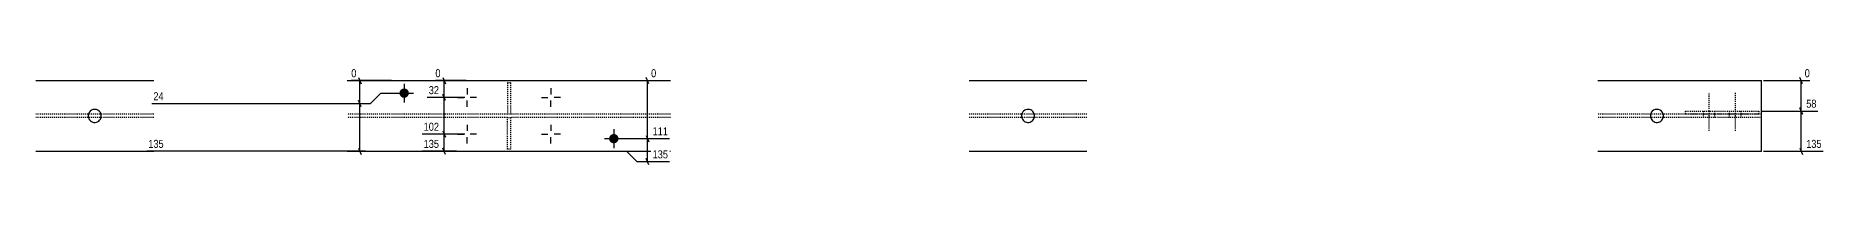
# Model space of a CAD drawing. Header units: millimetres. Extents: x 9 to 27248, y 6 to 1761.
# Drawn here: x 13708 to 17119, y 10 to 196 of the extents above; entities that cross this region are included whole.
import ezdxf

# ---------------------------------------------------------------- set-up
doc = ezdxf.new("R2010")
doc.units = ezdxf.units.MM
doc.linetypes.add('DXK_LINE_DOT2', pattern=[3.9198, 1.9599, -1.9599])
doc.layers.add('MÅLSÆTNING', color=7, linetype='Continuous')
doc.layers.add('STÅL', color=7, linetype='Continuous')
doc.styles.add('Arial Narrow', font='ARIALN.TTF', dxfattribs={"height": 0.2})

msp = doc.modelspace()

# ---------------------------------------------------------------- hatches: boundary and pattern name
at = {"layer": 'STÅL', "linetype": 'Continuous'}
for points in [[(14420, 146.6, -1), (14402, 146.6, -1)], [(14820, 59.6, -1), (14802, 59.6, -1)]]:
    msp.add_hatch(color=96, dxfattribs=at).paths.add_polyline_path(points)

# ---------------------------------------------------------------- linework, layer by layer
at = {"layer": 'MÅLSÆTNING', "color": 7, "linetype": 'Continuous'}
for p, q in [((14387.1, 170.6), (14310.1, 170.6)), ((14324.2, 176.6), (14329, 164.6)), ((14326.6, 126.6), (14326.6, 170.6)), ((14529, 170.6), (14470.6, 170.6)), ((14484.8, 176.6), (14489.6, 164.6)), ((14487.2, 138.3), (14487.2, 170.6)), ((14825.6, 170.6), (14891.9, 170.6)), ((14877.8, 164.6), (14873, 176.6)), ((17004.9, 170.6), (17093.1, 170.6)), ((17078.9, 164.6), (17074.1, 176.6)), ((14346.6, 126.6), (14366.6, 146.6)), ((14346.6, 126.6), (14366.6, 146.6)), ((14366.6, 146.6), (14407, 146.6)), ((14366.6, 146.6), (14407, 146.6)), ((14527, 138.3), (14455, 138.3)), ((14527, 138.3), (14455, 138.3)), ((14489.6, 132.3), (14484.8, 144.3)), ((14489.6, 132.3), (14484.8, 144.3)), ((14487.2, 68.3), (14487.2, 138.3)), ((13929.6, 126.6), (14346.6, 126.6)), ((13929.6, 126.6), (14346.6, 126.6)), ((14329, 120.6), (14324.2, 132.6)), ((14329, 120.6), (14324.2, 132.6)), ((14326.6, 35.6), (14326.6, 126.6)), ((17000, 112.4), (17108.6, 112.4)), ((17078.9, 106.4), (17074.1, 118.4)), ((17076.5, 35.6), (17076.5, 112.4)), ((14527, 68.3), (14445.3, 68.3)), ((14527, 68.3), (14445.3, 68.3)), ((14484.8, 74.3), (14489.6, 62.3)), ((14484.8, 74.3), (14489.6, 62.3)), ((14487.2, 35.6), (14487.2, 68.3)), ((14337.2, 35.6), (13919.8, 35.6)), ((14324.2, 41.6), (14329, 29.6)), ((14511, 35.6), (14445.3, 35.6)), ((14489.6, 29.6), (14484.8, 41.6)), ((14815, 59.6), (14917.3, 59.6)), ((14855.4, 15.6), (14835.4, 35.6)), ((14835.4, 35.6), (14835.4, 35.6)), ((14873, 65.6), (14877.8, 53.6)), ((14875.4, 15.6), (14875.4, 59.6)), ((17004.9, 35.6), (17118.4, 35.6)), ((17074.1, 41.6), (17078.9, 29.6)), ((14917.3, 15.6), (14855.4, 15.6)), ((14877.8, 9.6), (14873, 21.6))]:
    msp.add_line(p, q, dxfattribs=at)
at = {"layer": 'STÅL', "color": 2, "linetype": 'Continuous'}
for p, q in [((13708.1, 170.6), (13933.1, 170.6)), ((14302, 170.6), (14919.5, 170.6)), ((15488.8, 170.6), (15713.8, 170.6)), ((16688.8, 170.6), (17000.9, 170.6)), ((17000.9, 35.6), (17000.9, 170.6)), ((13708.1, 35.6), (13933.1, 35.6)), ((14302, 35.6), (14919.5, 35.6)), ((15488.8, 35.6), (15713.8, 35.6)), ((16688.8, 35.6), (17000.9, 35.6))]:
    msp.add_line(p, q, dxfattribs=at)
at = {"layer": 'STÅL', "color": 96, "linetype": 'Continuous'}
for p, q in [((14393, 146.6), (14429, 146.6)), ((14411, 164.6), (14411, 128.6)), ((14513, 138.3), (14524.9, 138.3)), ((14531, 156.3), (14531, 144.3)), ((14549, 138.3), (14537, 138.3)), ((14673, 138.3), (14684.9, 138.3)), ((14691, 156.3), (14691, 144.3)), ((14709, 138.3), (14697, 138.3)), ((14531, 120.3), (14531, 132.3)), ((14691, 120.3), (14691, 132.3)), ((14513, 68.3), (14524.9, 68.3)), ((14531, 86.3), (14531, 74.3)), ((14549, 68.3), (14537, 68.3)), ((14673, 68.3), (14684.9, 68.3)), ((14691, 86.3), (14691, 74.3)), ((14709, 68.3), (14697, 68.3)), ((14811, 77.6), (14811, 41.6)), ((14531, 50.3), (14531, 62.3)), ((14691, 50.3), (14691, 62.3)), ((14793, 59.6), (14829, 59.6))]:
    msp.add_line(p, q, dxfattribs=at)
at = {"layer": 'STÅL', "color": 7, "linetype": 'DXK_LINE_DOT2'}
for p, q in [((14614, 166.4), (14608, 166.4)), ((14608, 166.4), (14608, 106.4)), ((14614, 166.4), (14614, 106.4)), ((13933.1, 106.4), (13708.1, 106.4)), ((14608, 106.4), (14302, 106.4)), ((14614, 106.4), (14608, 106.4)), ((14919.5, 106.4), (14614, 106.4)), ((15713.8, 106.4), (15488.8, 106.4)), ((17000.9, 106.4), (16688.8, 106.4)), ((16856, 112.4), (16996, 112.4)), ((16856, 106.4), (16856, 112.4)), ((16996, 106.4), (16856, 106.4)), ((16901, 112.4), (16901, 106.4)), ((16996, 112.4), (16996, 106.4)), ((13933.1, 99.8), (13708.1, 99.8)), ((14608, 99.8), (14302, 99.8)), ((14608, 39.8), (14608, 99.8)), ((14608, 99.8), (14614, 99.8)), ((14614, 99.8), (14614, 39.8)), ((14919.5, 99.8), (14614, 99.8)), ((15713.8, 99.8), (15488.8, 99.8)), ((17000.9, 99.8), (16688.8, 99.8)), ((14614, 39.8), (14608, 39.8))]:
    msp.add_line(p, q, dxfattribs=at)
at = {"layer": 'STÅL', "color": 96, "linetype": 'DXK_LINE_DOT2'}
for p, q in [((16901, 112.4), (16901, 147.8)), ((16951, 74.8), (16951, 147.8)), ((16890, 106.4), (16890, 112.4)), ((16890, 99.8), (16890, 106.4)), ((16901, 74.8), (16901, 106.4)), ((16912, 106.4), (16912, 112.4)), ((16912, 99.8), (16912, 106.4)), ((16940, 106.4), (16940, 112.4)), ((16940, 99.8), (16940, 106.4)), ((16962, 106.4), (16962, 112.4)), ((16962, 99.8), (16962, 106.4))]:
    msp.add_line(p, q, dxfattribs=at)
at = {"layer": 'STÅL', "color": 2, "linetype": 'Continuous'}
for centre, start, end in [((13820.6, 103.1), 150.3737, 330.3737), ((13820.6, 103.1), 330.3737, 150.3737), ((15601.3, 103.1), 120.3737, 300.3737), ((15601.3, 103.1), 300.3737, 120.3737), ((16801.3, 103.1), 150.3737, 330.3737), ((16801.3, 103.1), 330.3737, 150.3737)]:
    msp.add_arc(centre, 12.5, start, end, dxfattribs=at)

# ---------------------------------------------------------------- next in the draw order: wipeouts: each hides what was drawn before it
at = {"color": 0, "linetype": 'Continuous'}
for points in [[(14323, 173.8), (14323, 196.2), (14306.9, 196.2), (14306.9, 173.8)], [(14483.6, 173.8), (14483.6, 196.2), (14467.4, 196.2), (14467.4, 173.8)], [(14320.1, 129.8), (14320.1, 152.2), (13929.3, 152.2), (13929.3, 129.8)], [(17108.9, 115.6), (17108.9, 138), (17083, 138), (17083, 115.6)], [(14480.6, 71.5), (14480.6, 93.9), (14445, 93.9), (14445, 71.5)], [(14917.5, 62.8), (14917.5, 85.2), (14881.9, 85.2), (14881.9, 62.8)], [(14320.1, 38.8), (14320.1, 61.2), (13919.6, 61.2), (13919.6, 38.8)], [(14917.5, 18.8), (14917.5, 41.2), (14881.9, 41.2), (14881.9, 18.8)], [(17118.7, 38.8), (17118.7, 61.2), (17083, 61.2), (17083, 38.8)]]:
    msp.add_wipeout(points, dxfattribs=at).dxf.layer = 'MÅLSÆTNING'

# ---------------------------------------------------------------- next in the draw order: linework, layer by layer
at = {"layer": 'MÅLSÆTNING', "color": 7, "linetype": 'Continuous'}
for p, q in [((14875.4, 59.6), (14875.4, 170.6)), ((17076.5, 112.4), (17076.5, 170.6)), ((17000, 112.4), (17108.6, 112.4)), ((17074.1, 118.4), (17078.9, 106.4)), ((14815, 59.6), (14917.3, 59.6)), ((14873, 65.6), (14877.8, 53.6))]:
    msp.add_line(p, q, dxfattribs=at)

# ---------------------------------------------------------------- next in the draw order: texts
at = {"layer": 'MÅLSÆTNING', "color": 3, "linetype": 'Continuous', "style": 'Arial Narrow'}
for s, height, p in [('0', 15.3, (14310.1, 177)), ('0', 15.3, (14470.6, 177)), ('24', 15.27, (13932.5, 133)), ('58', 15.27, (17086.2, 118.8)), ('111', 15.27, (14885.1, 66)), ('135', 15.27, (13922.8, 42)), ('135', 15.27, (14885.1, 22)), ('135', 15.27, (17086.2, 42))]:
    msp.add_text(s, height=height, dxfattribs=at).set_placement(p)

# ---------------------------------------------------------------- next in the draw order: wipeouts: each hides what was drawn before it
at = {"color": 0, "linetype": 'Continuous'}
msp.add_wipeout([(14480.6, 38.8), (14480.6, 61.2), (14445, 61.2), (14445, 38.8)], dxfattribs=at).dxf.layer = 'MÅLSÆTNING'

# ---------------------------------------------------------------- next in the draw order: texts
at = {"layer": 'MÅLSÆTNING', "color": 3, "linetype": 'Continuous', "style": 'Arial Narrow'}
for s, p in [('102', (14448.2, 74.7)), ('135', (14448.2, 42))]:
    msp.add_text(s, height=15.27, dxfattribs=at).set_placement(p)

# ---------------------------------------------------------------- next in the draw order: wipeouts: each hides what was drawn before it
at = {"color": 0, "linetype": 'Continuous'}
for points in [[(14895.1, 173.8), (14895.1, 196.2), (14879, 196.2), (14879, 173.8)], [(17096.3, 173.8), (17096.3, 196.2), (17080.1, 196.2), (17080.1, 173.8)], [(14480.6, 141.5), (14480.6, 163.9), (14454.7, 163.9), (14454.7, 141.5)]]:
    msp.add_wipeout(points, dxfattribs=at).dxf.layer = 'MÅLSÆTNING'

# ---------------------------------------------------------------- next in the draw order: texts
at = {"layer": 'MÅLSÆTNING', "color": 3, "linetype": 'Continuous', "style": 'Arial Narrow'}
for s, height, p in [('0', 15.3, (14882.2, 177)), ('0', 15.3, (17083.3, 177)), ('32', 15.27, (14457.9, 144.7))]:
    msp.add_text(s, height=height, dxfattribs=at).set_placement(p)

doc.saveas('drawing.dxf')
